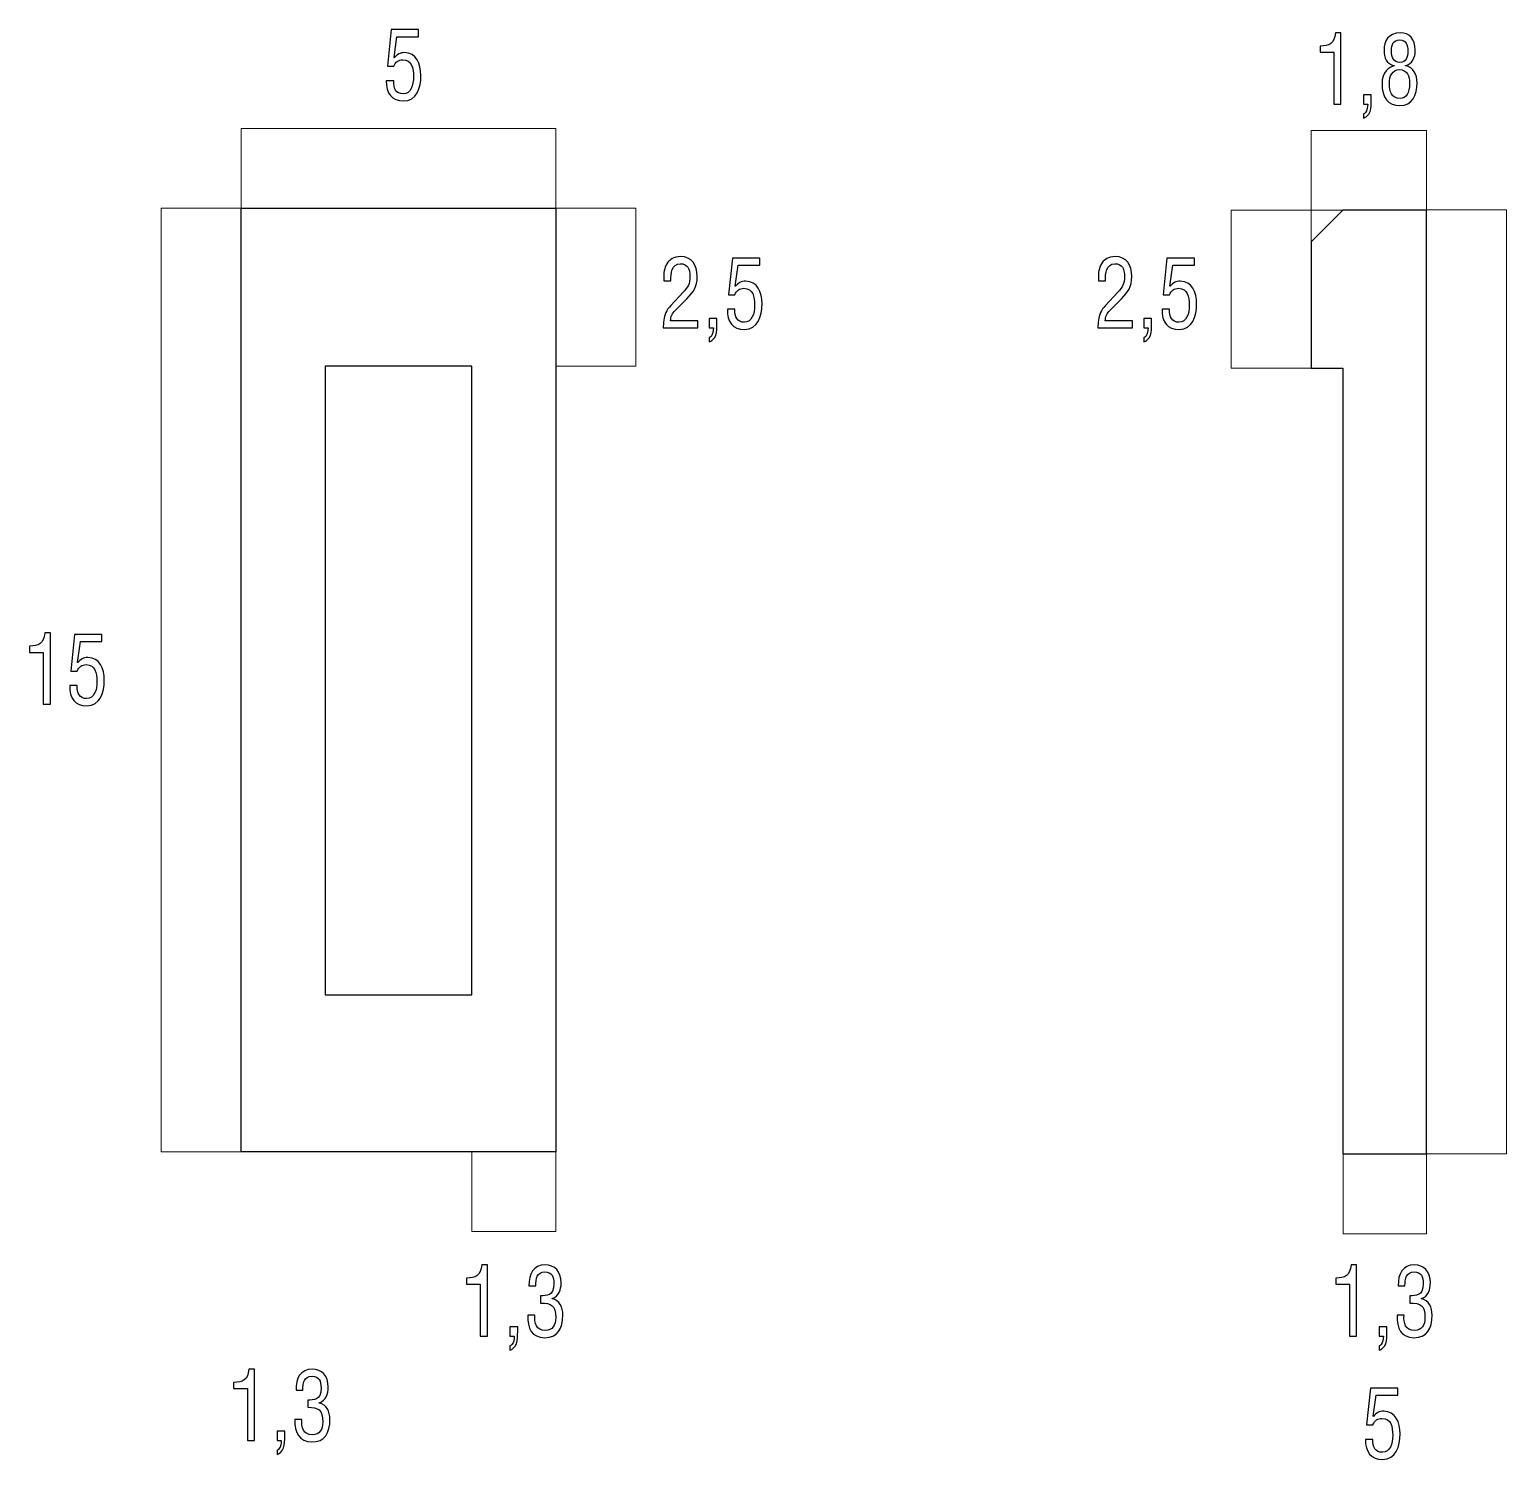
# Model space of a CAD drawing. Header units: millimetres. Extents: x -187 to 68, y -53 to 125.
# Drawn here: x -145.07 to -112.26, y 93.22 to 124.99 of the extents above; entities that cross this region are included whole.
import ezdxf

# ---------------------------------------------------------------- set-up
doc = ezdxf.new("R2010")
doc.units = ezdxf.units.MM
doc.header["$MEASUREMENT"] = 0
doc.layers.add('ESQUEMA', color=7, linetype='Continuous')

msp = doc.modelspace()

# ---------------------------------------------------------------- linework, layer by layer
at = {"layer": 'ESQUEMA', "color": 250}
for points, knots in [([(-136.9821, 123.8543), (-136.9895, 123.685), (-136.9324, 123.5668), (-136.7705, 123.5668), (-136.7705, 123.5668), (-136.6029, 123.5668), (-136.5419, 123.7527), (-136.5419, 123.9496), (-136.5419, 123.9496), (-136.5419, 124.1316), (-136.5779, 124.3218), (-136.78, 124.3218), (-136.78, 124.3218), (-136.8752, 124.3218), (-136.9419, 124.2752), (-136.9804, 124.1778), (-136.9804, 124.1778), (-136.9804, 124.1778), (-137.1211, 124.1778), (-137.1211, 124.1778), (-137.1211, 124.1778), (-137.1211, 124.1778), (-137.0375, 124.9945), (-137.0375, 124.9945), (-137.0375, 124.9945), (-137.0375, 124.9945), (-136.4297, 124.9945), (-136.4297, 124.9945), (-136.4297, 124.9945), (-136.4297, 124.9945), (-136.4297, 124.8358), (-136.4297, 124.8358), (-136.4297, 124.8358), (-136.4297, 124.8358), (-136.9095, 124.8358), (-136.9095, 124.8358), (-136.9095, 124.8358), (-136.9095, 124.8358), (-136.9726, 124.3704), (-136.9726, 124.3704), (-136.9726, 124.3704), (-136.9726, 124.3704), (-136.9687, 124.3662), (-136.9687, 124.3662), (-136.9687, 124.3662), (-136.9059, 124.4424), (-136.841, 124.4805), (-136.7419, 124.4805), (-136.7419, 124.4805), (-136.4791, 124.4784), (-136.3782, 124.2353), (-136.3782, 123.9771), (-136.3782, 123.9771), (-136.3782, 123.6956), (-136.4713, 123.4081), (-136.7669, 123.4081), (-136.7669, 123.4081), (-137.0202, 123.4081), (-137.1575, 123.5749), (-137.1458, 123.8543), (-137.1458, 123.8543), (-137.1458, 123.8543), (-136.9821, 123.8543), (-136.9821, 123.8543)], [0, 0, 0, 0, 0.0588235, 0.0588235, 0.0588235, 0.0588235, 0.1176471, 0.1176471, 0.1176471, 0.1176471, 0.1764706, 0.1764706, 0.1764706, 0.1764706, 0.2352941, 0.2352941, 0.2352941, 0.2352941, 0.2941176, 0.2941176, 0.2941176, 0.2941176, 0.3529412, 0.3529412, 0.3529412, 0.3529412, 0.4117647, 0.4117647, 0.4117647, 0.4117647, 0.4705882, 0.4705882, 0.4705882, 0.4705882, 0.5294118, 0.5294118, 0.5294118, 0.5294118, 0.5882353, 0.5882353, 0.5882353, 0.5882353, 0.6470588, 0.6470588, 0.6470588, 0.6470588, 0.7058824, 0.7058824, 0.7058824, 0.7058824, 0.7647059, 0.7647059, 0.7647059, 0.7647059, 0.8235294, 0.8235294, 0.8235294, 0.8235294, 0.8823529, 0.8823529, 0.8823529, 0.8823529, 1, 1, 1, 1]), ([(-116.0949, 124.49), (-116.0949, 124.49), (-116.3997, 124.49), (-116.3997, 124.49), (-116.3997, 124.49), (-116.3997, 124.49), (-116.3997, 124.6275), (-116.3997, 124.6275), (-116.3997, 124.6275), (-116.1961, 124.6318), (-116.0836, 124.6741), (-116.0607, 124.9218), (-116.0607, 124.9218), (-116.0607, 124.9218), (-115.9368, 124.9218), (-115.9368, 124.9218), (-115.9368, 124.9218), (-115.9368, 124.9218), (-115.9368, 123.335), (-115.9368, 123.335), (-115.9368, 123.335), (-115.9368, 123.335), (-116.0949, 123.335), (-116.0949, 123.335), (-116.0949, 123.335), (-116.0949, 123.335), (-116.0949, 124.49), (-116.0949, 124.49)], [0, 0, 0, 0, 0.125, 0.125, 0.125, 0.125, 0.25, 0.25, 0.25, 0.25, 0.375, 0.375, 0.375, 0.375, 0.5, 0.5, 0.5, 0.5, 0.625, 0.625, 0.625, 0.625, 0.75, 0.75, 0.75, 0.75, 1, 1, 1, 1]), ([(-114.7537, 124.1938), (-114.9234, 124.2255), (-114.9806, 124.3631), (-114.9806, 124.543), (-114.9806, 124.543), (-114.9806, 124.7226), (-114.8871, 124.9215), (-114.6186, 124.9215), (-114.6186, 124.9215), (-114.4186, 124.9215), (-114.287, 124.7903), (-114.287, 124.5324), (-114.287, 124.5324), (-114.287, 124.3716), (-114.348, 124.2255), (-114.5025, 124.1938), (-114.5025, 124.1938), (-114.5025, 124.1938), (-114.5025, 124.1895), (-114.5025, 124.1895), (-114.5025, 124.1895), (-114.3233, 124.1557), (-114.2468, 123.9863), (-114.2468, 123.8131), (-114.2468, 123.8131), (-114.2468, 123.5401), (-114.3519, 123.3033), (-114.6281, 123.3033), (-114.6281, 123.3033), (-114.8892, 123.3033), (-115.0246, 123.4833), (-115.0246, 123.7898), (-115.0246, 123.7898), (-115.0246, 124.0456), (-114.8719, 124.1662), (-114.7537, 124.1895), (-114.7537, 124.1895), (-114.7537, 124.1895), (-114.7537, 124.1938), (-114.7537, 124.1938)], [0, 0, 0, 0, 0.0909091, 0.0909091, 0.0909091, 0.0909091, 0.1818182, 0.1818182, 0.1818182, 0.1818182, 0.2727273, 0.2727273, 0.2727273, 0.2727273, 0.3636364, 0.3636364, 0.3636364, 0.3636364, 0.4545455, 0.4545455, 0.4545455, 0.4545455, 0.5454545, 0.5454545, 0.5454545, 0.5454545, 0.6363636, 0.6363636, 0.6363636, 0.6363636, 0.7272727, 0.7272727, 0.7272727, 0.7272727, 0.8181818, 0.8181818, 0.8181818, 0.8181818, 1, 1, 1, 1]), ([(-114.6281, 124.2636), (-114.4888, 124.2636), (-114.451, 124.38), (-114.451, 124.5176), (-114.451, 124.5176), (-114.451, 124.6531), (-114.4888, 124.7631), (-114.6299, 124.7631), (-114.6299, 124.7631), (-114.771, 124.7631), (-114.8169, 124.6658), (-114.8169, 124.524), (-114.8169, 124.524), (-114.8186, 124.3673), (-114.7615, 124.2636), (-114.6281, 124.2636)], [0, 0, 0, 0, 0.2, 0.2, 0.2, 0.2, 0.4, 0.4, 0.4, 0.4, 0.6, 0.6, 0.6, 0.6, 1, 1, 1, 1]), ([(-114.6242, 123.4621), (-114.4927, 123.4621), (-114.4108, 123.5824), (-114.4108, 123.7983), (-114.4108, 123.7983), (-114.4108, 123.9613), (-114.4701, 124.1049), (-114.6355, 124.1049), (-114.6355, 124.1049), (-114.8013, 124.1049), (-114.8606, 123.957), (-114.8606, 123.7962), (-114.8606, 123.7962), (-114.8606, 123.6205), (-114.8112, 123.4621), (-114.6242, 123.4621)], [0, 0, 0, 0, 0.2, 0.2, 0.2, 0.2, 0.4, 0.4, 0.4, 0.4, 0.6, 0.6, 0.6, 0.6, 1, 1, 1, 1]), ([(-115.4358, 123.335), (-115.4358, 123.335), (-115.4358, 123.5467), (-115.4358, 123.5467), (-115.4358, 123.5467), (-115.4358, 123.5467), (-115.2626, 123.5467), (-115.2626, 123.5467), (-115.2626, 123.5467), (-115.2626, 123.5124), (-115.2605, 123.3773), (-115.2682, 123.2969), (-115.2682, 123.2969), (-115.27, 123.2101), (-115.2929, 123.1212), (-115.3617, 123.0683), (-115.3617, 123.0683), (-115.3825, 123.0492), (-115.4094, 123.0365), (-115.4358, 123.0263), (-115.4358, 123.0263), (-115.4358, 123.0263), (-115.4358, 123.1212), (-115.4358, 123.1212), (-115.4358, 123.1212), (-115.4224, 123.1233), (-115.4034, 123.1339), (-115.3921, 123.1487), (-115.3921, 123.1487), (-115.3501, 123.1995), (-115.3423, 123.2694), (-115.3423, 123.335), (-115.3423, 123.335), (-115.3423, 123.335), (-115.4358, 123.335), (-115.4358, 123.335)], [0, 0, 0, 0, 0.1, 0.1, 0.1, 0.1, 0.2, 0.2, 0.2, 0.2, 0.3, 0.3, 0.3, 0.3, 0.4, 0.4, 0.4, 0.4, 0.5, 0.5, 0.5, 0.5, 0.6, 0.6, 0.6, 0.6, 0.7, 0.7, 0.7, 0.7, 0.8, 0.8, 0.8, 0.8, 1, 1, 1, 1]), ([(-140.3701, 100.0549), (-140.3701, 100.0549), (-133.3802, 100.0549), (-133.3802, 100.0549), (-133.3802, 100.0549), (-133.3802, 100.0549), (-133.3802, 121.0247), (-133.3802, 121.0247), (-133.3802, 121.0247), (-133.3802, 121.0247), (-140.3701, 121.0247), (-140.3701, 121.0247), (-140.3701, 121.0247), (-140.3701, 121.0247), (-140.3701, 100.0549), (-140.3701, 100.0549)], [0, 0, 0, 0, 0.2, 0.2, 0.2, 0.2, 0.4, 0.4, 0.4, 0.4, 0.6, 0.6, 0.6, 0.6, 1, 1, 1, 1]), ([(-116.5972, 120.2808), (-116.5972, 120.2808), (-115.8983, 120.9796), (-115.8983, 120.9796), (-115.8983, 120.9796), (-115.8983, 120.9796), (-114.0342, 120.9789), (-114.0342, 120.9789), (-114.0342, 120.9789), (-114.0342, 120.9789), (-114.0342, 100.0091), (-114.0342, 100.0091), (-114.0342, 100.0091), (-114.0342, 100.0091), (-115.8983, 100.0091), (-115.8983, 100.0091), (-115.8983, 100.0091), (-115.8983, 100.0091), (-115.8983, 117.4705), (-115.8983, 117.4705), (-115.8983, 117.4705), (-115.8983, 117.4705), (-116.5972, 117.4705), (-116.5972, 117.4705), (-116.5972, 117.4705), (-116.5972, 117.4705), (-116.5972, 120.2808), (-116.5972, 120.2808)], [0, 0, 0, 0, 0.125, 0.125, 0.125, 0.125, 0.25, 0.25, 0.25, 0.25, 0.375, 0.375, 0.375, 0.375, 0.5, 0.5, 0.5, 0.5, 0.625, 0.625, 0.625, 0.625, 0.75, 0.75, 0.75, 0.75, 1, 1, 1, 1]), ([(-130.727, 118.752), (-130.7958, 118.6843), (-130.8262, 118.6208), (-130.83, 118.5213), (-130.83, 118.5213), (-130.83, 118.5213), (-130.2261, 118.5213), (-130.2261, 118.5213), (-130.2261, 118.5213), (-130.2261, 118.5213), (-130.2261, 118.3625), (-130.2261, 118.3625), (-130.2261, 118.3625), (-130.2261, 118.3625), (-130.9937, 118.3625), (-130.9937, 118.3625), (-130.9937, 118.3625), (-130.992, 118.4768), (-130.9786, 118.5932), (-130.9366, 118.7054), (-130.9366, 118.7054), (-130.9158, 118.7605), (-130.8664, 118.8197), (-130.8244, 118.8638), (-130.8244, 118.8638), (-130.8244, 118.8638), (-130.5517, 119.1559), (-130.5517, 119.1559), (-130.5517, 119.1559), (-130.4413, 119.2745), (-130.4032, 119.338), (-130.4032, 119.5115), (-130.4032, 119.5115), (-130.4032, 119.672), (-130.4529, 119.7906), (-130.6149, 119.7906), (-130.6149, 119.7906), (-130.811, 119.7906), (-130.8283, 119.5768), (-130.8244, 119.4099), (-130.8244, 119.4099), (-130.8244, 119.4099), (-130.9824, 119.4099), (-130.9824, 119.4099), (-130.9824, 119.4099), (-130.9824, 119.4099), (-130.9824, 119.5073), (-130.9824, 119.5073), (-130.9824, 119.5073), (-130.9824, 119.6234), (-130.9556, 119.7334), (-130.8911, 119.8244), (-130.8911, 119.8244), (-130.847, 119.8752), (-130.7673, 119.9493), (-130.6071, 119.9493), (-130.6071, 119.9493), (-130.3633, 119.9493), (-130.2391, 119.7694), (-130.2391, 119.5073), (-130.2391, 119.5073), (-130.2391, 119.2745), (-130.3231, 119.1602), (-130.4699, 119.012), (-130.4699, 119.012), (-130.4699, 119.012), (-130.727, 118.752), (-130.727, 118.752)], [0, 0, 0, 0, 0.0555556, 0.0555556, 0.0555556, 0.0555556, 0.1111111, 0.1111111, 0.1111111, 0.1111111, 0.1666667, 0.1666667, 0.1666667, 0.1666667, 0.2222222, 0.2222222, 0.2222222, 0.2222222, 0.2777778, 0.2777778, 0.2777778, 0.2777778, 0.3333333, 0.3333333, 0.3333333, 0.3333333, 0.3888889, 0.3888889, 0.3888889, 0.3888889, 0.4444444, 0.4444444, 0.4444444, 0.4444444, 0.5, 0.5, 0.5, 0.5, 0.5555556, 0.5555556, 0.5555556, 0.5555556, 0.6111111, 0.6111111, 0.6111111, 0.6111111, 0.6666667, 0.6666667, 0.6666667, 0.6666667, 0.7222222, 0.7222222, 0.7222222, 0.7222222, 0.7777778, 0.7777778, 0.7777778, 0.7777778, 0.8333333, 0.8333333, 0.8333333, 0.8333333, 0.8888889, 0.8888889, 0.8888889, 0.8888889, 1, 1, 1, 1]), ([(-129.4033, 118.7773), (-129.4107, 118.608), (-129.3535, 118.4898), (-129.1916, 118.4898), (-129.1916, 118.4898), (-129.024, 118.4898), (-128.963, 118.6757), (-128.963, 118.8725), (-128.963, 118.8725), (-128.963, 119.0546), (-128.999, 119.2447), (-129.2011, 119.2447), (-129.2011, 119.2447), (-129.2964, 119.2447), (-129.3631, 119.1981), (-129.4015, 119.1008), (-129.4015, 119.1008), (-129.4015, 119.1008), (-129.5423, 119.1008), (-129.5423, 119.1008), (-129.5423, 119.1008), (-129.5423, 119.1008), (-129.4583, 119.9175), (-129.4583, 119.9175), (-129.4583, 119.9175), (-129.4583, 119.9175), (-128.8505, 119.9175), (-128.8505, 119.9175), (-128.8505, 119.9175), (-128.8505, 119.9175), (-128.8505, 119.7587), (-128.8505, 119.7587), (-128.8505, 119.7587), (-128.8505, 119.7587), (-129.3306, 119.7587), (-129.3306, 119.7587), (-129.3306, 119.7587), (-129.3306, 119.7587), (-129.3937, 119.2934), (-129.3937, 119.2934), (-129.3937, 119.2934), (-129.3937, 119.2934), (-129.3899, 119.2892), (-129.3899, 119.2892), (-129.3899, 119.2892), (-129.3271, 119.3654), (-129.2622, 119.4035), (-129.163, 119.4035), (-129.163, 119.4035), (-128.9002, 119.4013), (-128.7993, 119.1583), (-128.7993, 118.9001), (-128.7993, 118.9001), (-128.7993, 118.6185), (-128.8924, 118.331), (-129.1877, 118.331), (-129.1877, 118.331), (-129.4414, 118.331), (-129.5786, 118.4979), (-129.567, 118.7773), (-129.567, 118.7773), (-129.567, 118.7773), (-129.4033, 118.7773), (-129.4033, 118.7773)], [0, 0, 0, 0, 0.0588235, 0.0588235, 0.0588235, 0.0588235, 0.1176471, 0.1176471, 0.1176471, 0.1176471, 0.1764706, 0.1764706, 0.1764706, 0.1764706, 0.2352941, 0.2352941, 0.2352941, 0.2352941, 0.2941176, 0.2941176, 0.2941176, 0.2941176, 0.3529412, 0.3529412, 0.3529412, 0.3529412, 0.4117647, 0.4117647, 0.4117647, 0.4117647, 0.4705882, 0.4705882, 0.4705882, 0.4705882, 0.5294118, 0.5294118, 0.5294118, 0.5294118, 0.5882353, 0.5882353, 0.5882353, 0.5882353, 0.6470588, 0.6470588, 0.6470588, 0.6470588, 0.7058824, 0.7058824, 0.7058824, 0.7058824, 0.7647059, 0.7647059, 0.7647059, 0.7647059, 0.8235294, 0.8235294, 0.8235294, 0.8235294, 0.8823529, 0.8823529, 0.8823529, 0.8823529, 1, 1, 1, 1]), ([(-121.0708, 118.752), (-121.1396, 118.6843), (-121.1699, 118.6208), (-121.1738, 118.5213), (-121.1738, 118.5213), (-121.1738, 118.5213), (-120.5699, 118.5213), (-120.5699, 118.5213), (-120.5699, 118.5213), (-120.5699, 118.5213), (-120.5699, 118.3625), (-120.5699, 118.3625), (-120.5699, 118.3625), (-120.5699, 118.3625), (-121.3375, 118.3625), (-121.3375, 118.3625), (-121.3375, 118.3625), (-121.3357, 118.4768), (-121.3223, 118.5932), (-121.2803, 118.7054), (-121.2803, 118.7054), (-121.2595, 118.7605), (-121.2101, 118.8197), (-121.1682, 118.8638), (-121.1682, 118.8638), (-121.1682, 118.8638), (-120.8955, 119.1559), (-120.8955, 119.1559), (-120.8955, 119.1559), (-120.785, 119.2745), (-120.7469, 119.338), (-120.7469, 119.5115), (-120.7469, 119.5115), (-120.7469, 119.672), (-120.7967, 119.7906), (-120.9586, 119.7906), (-120.9586, 119.7906), (-121.1548, 119.7906), (-121.172, 119.5768), (-121.1682, 119.4099), (-121.1682, 119.4099), (-121.1682, 119.4099), (-121.3262, 119.4099), (-121.3262, 119.4099), (-121.3262, 119.4099), (-121.3262, 119.4099), (-121.3262, 119.5073), (-121.3262, 119.5073), (-121.3262, 119.5073), (-121.3262, 119.6234), (-121.2994, 119.7334), (-121.2348, 119.8244), (-121.2348, 119.8244), (-121.1907, 119.8752), (-121.111, 119.9493), (-120.9509, 119.9493), (-120.9509, 119.9493), (-120.7071, 119.9493), (-120.5829, 119.7694), (-120.5829, 119.5073), (-120.5829, 119.5073), (-120.5829, 119.2745), (-120.6669, 119.1602), (-120.8136, 119.012), (-120.8136, 119.012), (-120.8136, 119.012), (-121.0708, 118.752), (-121.0708, 118.752)], [0, 0, 0, 0, 0.0555556, 0.0555556, 0.0555556, 0.0555556, 0.1111111, 0.1111111, 0.1111111, 0.1111111, 0.1666667, 0.1666667, 0.1666667, 0.1666667, 0.2222222, 0.2222222, 0.2222222, 0.2222222, 0.2777778, 0.2777778, 0.2777778, 0.2777778, 0.3333333, 0.3333333, 0.3333333, 0.3333333, 0.3888889, 0.3888889, 0.3888889, 0.3888889, 0.4444444, 0.4444444, 0.4444444, 0.4444444, 0.5, 0.5, 0.5, 0.5, 0.5555556, 0.5555556, 0.5555556, 0.5555556, 0.6111111, 0.6111111, 0.6111111, 0.6111111, 0.6666667, 0.6666667, 0.6666667, 0.6666667, 0.7222222, 0.7222222, 0.7222222, 0.7222222, 0.7777778, 0.7777778, 0.7777778, 0.7777778, 0.8333333, 0.8333333, 0.8333333, 0.8333333, 0.8888889, 0.8888889, 0.8888889, 0.8888889, 1, 1, 1, 1]), ([(-119.747, 118.7773), (-119.7544, 118.608), (-119.6973, 118.4898), (-119.5353, 118.4898), (-119.5353, 118.4898), (-119.3678, 118.4898), (-119.3067, 118.6757), (-119.3067, 118.8725), (-119.3067, 118.8725), (-119.3067, 119.0546), (-119.3427, 119.2447), (-119.5449, 119.2447), (-119.5449, 119.2447), (-119.6401, 119.2447), (-119.7068, 119.1981), (-119.7452, 119.1008), (-119.7452, 119.1008), (-119.7452, 119.1008), (-119.886, 119.1008), (-119.886, 119.1008), (-119.886, 119.1008), (-119.886, 119.1008), (-119.802, 119.9175), (-119.802, 119.9175), (-119.802, 119.9175), (-119.802, 119.9175), (-119.1942, 119.9175), (-119.1942, 119.9175), (-119.1942, 119.9175), (-119.1942, 119.9175), (-119.1942, 119.7587), (-119.1942, 119.7587), (-119.1942, 119.7587), (-119.1942, 119.7587), (-119.6743, 119.7587), (-119.6743, 119.7587), (-119.6743, 119.7587), (-119.6743, 119.7587), (-119.7375, 119.2934), (-119.7375, 119.2934), (-119.7375, 119.2934), (-119.7375, 119.2934), (-119.7336, 119.2892), (-119.7336, 119.2892), (-119.7336, 119.2892), (-119.6708, 119.3654), (-119.6059, 119.4035), (-119.5068, 119.4035), (-119.5068, 119.4035), (-119.2439, 119.4013), (-119.143, 119.1583), (-119.143, 118.9001), (-119.143, 118.9001), (-119.143, 118.6185), (-119.2362, 118.331), (-119.5315, 118.331), (-119.5315, 118.331), (-119.7851, 118.331), (-119.9223, 118.4979), (-119.9107, 118.7773), (-119.9107, 118.7773), (-119.9107, 118.7773), (-119.747, 118.7773), (-119.747, 118.7773)], [0, 0, 0, 0, 0.0588235, 0.0588235, 0.0588235, 0.0588235, 0.1176471, 0.1176471, 0.1176471, 0.1176471, 0.1764706, 0.1764706, 0.1764706, 0.1764706, 0.2352941, 0.2352941, 0.2352941, 0.2352941, 0.2941176, 0.2941176, 0.2941176, 0.2941176, 0.3529412, 0.3529412, 0.3529412, 0.3529412, 0.4117647, 0.4117647, 0.4117647, 0.4117647, 0.4705882, 0.4705882, 0.4705882, 0.4705882, 0.5294118, 0.5294118, 0.5294118, 0.5294118, 0.5882353, 0.5882353, 0.5882353, 0.5882353, 0.6470588, 0.6470588, 0.6470588, 0.6470588, 0.7058824, 0.7058824, 0.7058824, 0.7058824, 0.7647059, 0.7647059, 0.7647059, 0.7647059, 0.8235294, 0.8235294, 0.8235294, 0.8235294, 0.8823529, 0.8823529, 0.8823529, 0.8823529, 1, 1, 1, 1]), ([(-129.9728, 118.3627), (-129.9728, 118.3627), (-129.9728, 118.5743), (-129.9728, 118.5743), (-129.9728, 118.5743), (-129.9728, 118.5743), (-129.7995, 118.5743), (-129.7995, 118.5743), (-129.7995, 118.5743), (-129.7995, 118.5401), (-129.7974, 118.405), (-129.8052, 118.3246), (-129.8052, 118.3246), (-129.807, 118.2378), (-129.8299, 118.1489), (-129.8987, 118.096), (-129.8987, 118.096), (-129.9195, 118.0769), (-129.9463, 118.0642), (-129.9728, 118.054), (-129.9728, 118.054), (-129.9728, 118.054), (-129.9728, 118.1489), (-129.9728, 118.1489), (-129.9728, 118.1489), (-129.9594, 118.151), (-129.9403, 118.1616), (-129.929, 118.1764), (-129.929, 118.1764), (-129.887, 118.2272), (-129.8793, 118.297), (-129.8793, 118.3627), (-129.8793, 118.3627), (-129.8793, 118.3627), (-129.9728, 118.3627), (-129.9728, 118.3627)], [0, 0, 0, 0, 0.1, 0.1, 0.1, 0.1, 0.2, 0.2, 0.2, 0.2, 0.3, 0.3, 0.3, 0.3, 0.4, 0.4, 0.4, 0.4, 0.5, 0.5, 0.5, 0.5, 0.6, 0.6, 0.6, 0.6, 0.7, 0.7, 0.7, 0.7, 0.8, 0.8, 0.8, 0.8, 1, 1, 1, 1]), ([(-120.3165, 118.3627), (-120.3165, 118.3627), (-120.3165, 118.5743), (-120.3165, 118.5743), (-120.3165, 118.5743), (-120.3165, 118.5743), (-120.1433, 118.5743), (-120.1433, 118.5743), (-120.1433, 118.5743), (-120.1433, 118.5401), (-120.1412, 118.405), (-120.1489, 118.3246), (-120.1489, 118.3246), (-120.1507, 118.2378), (-120.1736, 118.1489), (-120.2424, 118.096), (-120.2424, 118.096), (-120.2632, 118.0769), (-120.29, 118.0642), (-120.3165, 118.054), (-120.3165, 118.054), (-120.3165, 118.054), (-120.3165, 118.1489), (-120.3165, 118.1489), (-120.3165, 118.1489), (-120.3031, 118.151), (-120.284, 118.1616), (-120.2727, 118.1764), (-120.2727, 118.1764), (-120.2308, 118.2272), (-120.223, 118.297), (-120.223, 118.3627), (-120.223, 118.3627), (-120.223, 118.3627), (-120.3165, 118.3627), (-120.3165, 118.3627)], [0, 0, 0, 0, 0.1, 0.1, 0.1, 0.1, 0.2, 0.2, 0.2, 0.2, 0.3, 0.3, 0.3, 0.3, 0.4, 0.4, 0.4, 0.4, 0.5, 0.5, 0.5, 0.5, 0.6, 0.6, 0.6, 0.6, 0.7, 0.7, 0.7, 0.7, 0.8, 0.8, 0.8, 0.8, 1, 1, 1, 1]), ([(-135.2446, 103.5478), (-135.2446, 103.5478), (-138.506, 103.5478), (-138.506, 103.5478), (-138.506, 103.5478), (-138.506, 103.5478), (-138.506, 117.5118), (-138.506, 117.5118), (-138.506, 117.5118), (-138.506, 117.5118), (-135.2446, 117.5118), (-135.2446, 117.5118), (-135.2446, 117.5118), (-135.2446, 117.5118), (-135.2446, 103.5478), (-135.2446, 103.5478)], [0, 0, 0, 0, 0.2, 0.2, 0.2, 0.2, 0.4, 0.4, 0.4, 0.4, 0.6, 0.6, 0.6, 0.6, 1, 1, 1, 1]), ([(-144.7677, 111.1554), (-144.7677, 111.1554), (-145.0725, 111.1554), (-145.0725, 111.1554), (-145.0725, 111.1554), (-145.0725, 111.1554), (-145.0725, 111.293), (-145.0725, 111.293), (-145.0725, 111.293), (-144.8689, 111.2972), (-144.7564, 111.3395), (-144.7335, 111.5872), (-144.7335, 111.5872), (-144.7335, 111.5872), (-144.6096, 111.5872), (-144.6096, 111.5872), (-144.6096, 111.5872), (-144.6096, 111.5872), (-144.6096, 110.0004), (-144.6096, 110.0004), (-144.6096, 110.0004), (-144.6096, 110.0004), (-144.7677, 110.0004), (-144.7677, 110.0004), (-144.7677, 110.0004), (-144.7677, 110.0004), (-144.7677, 111.1554), (-144.7677, 111.1554)], [0, 0, 0, 0, 0.125, 0.125, 0.125, 0.125, 0.25, 0.25, 0.25, 0.25, 0.375, 0.375, 0.375, 0.375, 0.5, 0.5, 0.5, 0.5, 0.625, 0.625, 0.625, 0.625, 0.75, 0.75, 0.75, 0.75, 1, 1, 1, 1]), ([(-144.0153, 110.415), (-144.0231, 110.2457), (-143.9659, 110.1275), (-143.8036, 110.1275), (-143.8036, 110.1275), (-143.6361, 110.1275), (-143.575, 110.3134), (-143.575, 110.5103), (-143.575, 110.5103), (-143.575, 110.6923), (-143.6114, 110.8824), (-143.8135, 110.8824), (-143.8135, 110.8824), (-143.9088, 110.8824), (-143.9754, 110.8359), (-144.0135, 110.7385), (-144.0135, 110.7385), (-144.0135, 110.7385), (-144.1546, 110.7385), (-144.1546, 110.7385), (-144.1546, 110.7385), (-144.1546, 110.7385), (-144.0707, 111.5552), (-144.0707, 111.5552), (-144.0707, 111.5552), (-144.0707, 111.5552), (-143.4628, 111.5552), (-143.4628, 111.5552), (-143.4628, 111.5552), (-143.4628, 111.5552), (-143.4628, 111.3964), (-143.4628, 111.3964), (-143.4628, 111.3964), (-143.4628, 111.3964), (-143.943, 111.3964), (-143.943, 111.3964), (-143.943, 111.3964), (-143.943, 111.3964), (-144.0058, 110.9311), (-144.0058, 110.9311), (-144.0058, 110.9311), (-144.0058, 110.9311), (-144.0019, 110.9269), (-144.0019, 110.9269), (-144.0019, 110.9269), (-143.9391, 111.0031), (-143.8745, 111.0412), (-143.775, 111.0412), (-143.775, 111.0412), (-143.5122, 111.0391), (-143.4113, 110.796), (-143.4113, 110.5378), (-143.4113, 110.5378), (-143.4113, 110.2563), (-143.5048, 109.9687), (-143.8001, 109.9687), (-143.8001, 109.9687), (-144.0534, 109.9687), (-144.1906, 110.1356), (-144.1793, 110.415), (-144.1793, 110.415), (-144.1793, 110.415), (-144.0153, 110.415), (-144.0153, 110.415)], [0, 0, 0, 0, 0.0588235, 0.0588235, 0.0588235, 0.0588235, 0.1176471, 0.1176471, 0.1176471, 0.1176471, 0.1764706, 0.1764706, 0.1764706, 0.1764706, 0.2352941, 0.2352941, 0.2352941, 0.2352941, 0.2941176, 0.2941176, 0.2941176, 0.2941176, 0.3529412, 0.3529412, 0.3529412, 0.3529412, 0.4117647, 0.4117647, 0.4117647, 0.4117647, 0.4705882, 0.4705882, 0.4705882, 0.4705882, 0.5294118, 0.5294118, 0.5294118, 0.5294118, 0.5882353, 0.5882353, 0.5882353, 0.5882353, 0.6470588, 0.6470588, 0.6470588, 0.6470588, 0.7058824, 0.7058824, 0.7058824, 0.7058824, 0.7647059, 0.7647059, 0.7647059, 0.7647059, 0.8235294, 0.8235294, 0.8235294, 0.8235294, 0.8823529, 0.8823529, 0.8823529, 0.8823529, 1, 1, 1, 1]), ([(-135.0591, 97.1138), (-135.0591, 97.1138), (-135.3639, 97.1138), (-135.3639, 97.1138), (-135.3639, 97.1138), (-135.3639, 97.1138), (-135.3639, 97.2514), (-135.3639, 97.2514), (-135.3639, 97.2514), (-135.1603, 97.2557), (-135.0478, 97.298), (-135.0249, 97.5456), (-135.0249, 97.5456), (-135.0249, 97.5456), (-134.901, 97.5456), (-134.901, 97.5456), (-134.901, 97.5456), (-134.901, 97.5456), (-134.901, 95.9588), (-134.901, 95.9588), (-134.901, 95.9588), (-134.901, 95.9588), (-135.0591, 95.9588), (-135.0591, 95.9588), (-135.0591, 95.9588), (-135.0591, 95.9588), (-135.0591, 97.1138), (-135.0591, 97.1138)], [0, 0, 0, 0, 0.125, 0.125, 0.125, 0.125, 0.25, 0.25, 0.25, 0.25, 0.375, 0.375, 0.375, 0.375, 0.5, 0.5, 0.5, 0.5, 0.625, 0.625, 0.625, 0.625, 0.75, 0.75, 0.75, 0.75, 1, 1, 1, 1]), ([(-133.7181, 96.8558), (-133.5925, 96.8643), (-133.4228, 96.8346), (-133.4228, 97.1267), (-133.4228, 97.1267), (-133.4228, 97.2813), (-133.4648, 97.3867), (-133.6228, 97.3867), (-133.6228, 97.3867), (-133.8021, 97.3867), (-133.8267, 97.2386), (-133.8267, 97.0759), (-133.8267, 97.0759), (-133.8267, 97.0759), (-133.977, 97.0759), (-133.977, 97.0759), (-133.977, 97.0759), (-133.9848, 97.3423), (-133.8783, 97.5455), (-133.619, 97.5455), (-133.619, 97.5455), (-133.4055, 97.5455), (-133.2627, 97.391), (-133.2627, 97.1518), (-133.2627, 97.1518), (-133.2627, 96.9807), (-133.3103, 96.8558), (-133.4627, 96.7965), (-133.4627, 96.7965), (-133.4627, 96.7965), (-133.4627, 96.7923), (-133.4627, 96.7923), (-133.4627, 96.7923), (-133.2969, 96.7521), (-133.2246, 96.606), (-133.2246, 96.4265), (-133.2246, 96.4265), (-133.2246, 96.1302), (-133.3427, 95.9273), (-133.6267, 95.9273), (-133.6267, 95.9273), (-133.9125, 95.9273), (-134.0095, 96.1365), (-134.0038, 96.4244), (-134.0038, 96.4244), (-134.0038, 96.4244), (-133.8476, 96.4244), (-133.8476, 96.4244), (-133.8476, 96.4244), (-133.861, 96.255), (-133.8172, 96.0857), (-133.6133, 96.0857), (-133.6133, 96.0857), (-133.457, 96.0857), (-133.3826, 96.2064), (-133.3826, 96.3693), (-133.3826, 96.3693), (-133.3826, 96.6463), (-133.4779, 96.6992), (-133.7181, 96.6971), (-133.7181, 96.6971), (-133.7181, 96.6971), (-133.7181, 96.8558), (-133.7181, 96.8558)], [0, 0, 0, 0, 0.0588235, 0.0588235, 0.0588235, 0.0588235, 0.1176471, 0.1176471, 0.1176471, 0.1176471, 0.1764706, 0.1764706, 0.1764706, 0.1764706, 0.2352941, 0.2352941, 0.2352941, 0.2352941, 0.2941176, 0.2941176, 0.2941176, 0.2941176, 0.3529412, 0.3529412, 0.3529412, 0.3529412, 0.4117647, 0.4117647, 0.4117647, 0.4117647, 0.4705882, 0.4705882, 0.4705882, 0.4705882, 0.5294118, 0.5294118, 0.5294118, 0.5294118, 0.5882353, 0.5882353, 0.5882353, 0.5882353, 0.6470588, 0.6470588, 0.6470588, 0.6470588, 0.7058824, 0.7058824, 0.7058824, 0.7058824, 0.7647059, 0.7647059, 0.7647059, 0.7647059, 0.8235294, 0.8235294, 0.8235294, 0.8235294, 0.8823529, 0.8823529, 0.8823529, 0.8823529, 1, 1, 1, 1]), ([(-115.7466, 97.1138), (-115.7466, 97.1138), (-116.0514, 97.1138), (-116.0514, 97.1138), (-116.0514, 97.1138), (-116.0514, 97.1138), (-116.0514, 97.2514), (-116.0514, 97.2514), (-116.0514, 97.2514), (-115.8478, 97.2557), (-115.7353, 97.298), (-115.7124, 97.5456), (-115.7124, 97.5456), (-115.7124, 97.5456), (-115.5885, 97.5456), (-115.5885, 97.5456), (-115.5885, 97.5456), (-115.5885, 97.5456), (-115.5885, 95.9588), (-115.5885, 95.9588), (-115.5885, 95.9588), (-115.5885, 95.9588), (-115.7466, 95.9588), (-115.7466, 95.9588), (-115.7466, 95.9588), (-115.7466, 95.9588), (-115.7466, 97.1138), (-115.7466, 97.1138)], [0, 0, 0, 0, 0.125, 0.125, 0.125, 0.125, 0.25, 0.25, 0.25, 0.25, 0.375, 0.375, 0.375, 0.375, 0.5, 0.5, 0.5, 0.5, 0.625, 0.625, 0.625, 0.625, 0.75, 0.75, 0.75, 0.75, 1, 1, 1, 1]), ([(-114.4056, 96.8558), (-114.28, 96.8643), (-114.1103, 96.8346), (-114.1103, 97.1267), (-114.1103, 97.1267), (-114.1103, 97.2813), (-114.1523, 97.3867), (-114.3103, 97.3867), (-114.3103, 97.3867), (-114.4895, 97.3867), (-114.5142, 97.2386), (-114.5142, 97.0759), (-114.5142, 97.0759), (-114.5142, 97.0759), (-114.6645, 97.0759), (-114.6645, 97.0759), (-114.6645, 97.0759), (-114.6723, 97.3423), (-114.5657, 97.5455), (-114.3064, 97.5455), (-114.3064, 97.5455), (-114.093, 97.5455), (-113.9501, 97.391), (-113.9501, 97.1518), (-113.9501, 97.1518), (-113.9501, 96.9807), (-113.9977, 96.8558), (-114.1501, 96.7965), (-114.1501, 96.7965), (-114.1501, 96.7965), (-114.1501, 96.7923), (-114.1501, 96.7923), (-114.1501, 96.7923), (-113.9843, 96.7521), (-113.912, 96.606), (-113.912, 96.4265), (-113.912, 96.4265), (-113.912, 96.1302), (-114.0302, 95.9273), (-114.3142, 95.9273), (-114.3142, 95.9273), (-114.5999, 95.9273), (-114.697, 96.1365), (-114.6913, 96.4244), (-114.6913, 96.4244), (-114.6913, 96.4244), (-114.535, 96.4244), (-114.535, 96.4244), (-114.535, 96.4244), (-114.5484, 96.255), (-114.5047, 96.0857), (-114.3008, 96.0857), (-114.3008, 96.0857), (-114.1445, 96.0857), (-114.0701, 96.2064), (-114.0701, 96.3693), (-114.0701, 96.3693), (-114.0701, 96.6463), (-114.1653, 96.6992), (-114.4056, 96.6971), (-114.4056, 96.6971), (-114.4056, 96.6971), (-114.4056, 96.8558), (-114.4056, 96.8558)], [0, 0, 0, 0, 0.0588235, 0.0588235, 0.0588235, 0.0588235, 0.1176471, 0.1176471, 0.1176471, 0.1176471, 0.1764706, 0.1764706, 0.1764706, 0.1764706, 0.2352941, 0.2352941, 0.2352941, 0.2352941, 0.2941176, 0.2941176, 0.2941176, 0.2941176, 0.3529412, 0.3529412, 0.3529412, 0.3529412, 0.4117647, 0.4117647, 0.4117647, 0.4117647, 0.4705882, 0.4705882, 0.4705882, 0.4705882, 0.5294118, 0.5294118, 0.5294118, 0.5294118, 0.5882353, 0.5882353, 0.5882353, 0.5882353, 0.6470588, 0.6470588, 0.6470588, 0.6470588, 0.7058824, 0.7058824, 0.7058824, 0.7058824, 0.7647059, 0.7647059, 0.7647059, 0.7647059, 0.8235294, 0.8235294, 0.8235294, 0.8235294, 0.8823529, 0.8823529, 0.8823529, 0.8823529, 1, 1, 1, 1]), ([(-134.4001, 95.9589), (-134.4001, 95.9589), (-134.4001, 96.1705), (-134.4001, 96.1705), (-134.4001, 96.1705), (-134.4001, 96.1705), (-134.2268, 96.1705), (-134.2268, 96.1705), (-134.2268, 96.1705), (-134.2268, 96.1363), (-134.2247, 96.0012), (-134.2325, 95.9208), (-134.2325, 95.9208), (-134.2342, 95.834), (-134.2572, 95.7451), (-134.326, 95.6922), (-134.326, 95.6922), (-134.3468, 95.6731), (-134.3736, 95.6604), (-134.4001, 95.6502), (-134.4001, 95.6502), (-134.4001, 95.6502), (-134.4001, 95.7451), (-134.4001, 95.7451), (-134.4001, 95.7451), (-134.3866, 95.7472), (-134.3676, 95.7578), (-134.3563, 95.7726), (-134.3563, 95.7726), (-134.3143, 95.8234), (-134.3066, 95.8933), (-134.3066, 95.9589), (-134.3066, 95.9589), (-134.3066, 95.9589), (-134.4001, 95.9589), (-134.4001, 95.9589)], [0, 0, 0, 0, 0.1, 0.1, 0.1, 0.1, 0.2, 0.2, 0.2, 0.2, 0.3, 0.3, 0.3, 0.3, 0.4, 0.4, 0.4, 0.4, 0.5, 0.5, 0.5, 0.5, 0.6, 0.6, 0.6, 0.6, 0.7, 0.7, 0.7, 0.7, 0.8, 0.8, 0.8, 0.8, 1, 1, 1, 1]), ([(-115.0875, 95.9589), (-115.0875, 95.9589), (-115.0875, 96.1705), (-115.0875, 96.1705), (-115.0875, 96.1705), (-115.0875, 96.1705), (-114.9143, 96.1705), (-114.9143, 96.1705), (-114.9143, 96.1705), (-114.9143, 96.1363), (-114.9122, 96.0012), (-114.9199, 95.9208), (-114.9199, 95.9208), (-114.9217, 95.834), (-114.9446, 95.7451), (-115.0134, 95.6922), (-115.0134, 95.6922), (-115.0342, 95.6731), (-115.0611, 95.6604), (-115.0875, 95.6502), (-115.0875, 95.6502), (-115.0875, 95.6502), (-115.0875, 95.7451), (-115.0875, 95.7451), (-115.0875, 95.7451), (-115.0741, 95.7472), (-115.0551, 95.7578), (-115.0438, 95.7726), (-115.0438, 95.7726), (-115.0018, 95.8234), (-114.994, 95.8933), (-114.994, 95.9589), (-114.994, 95.9589), (-114.994, 95.9589), (-115.0875, 95.9589), (-115.0875, 95.9589)], [0, 0, 0, 0, 0.1, 0.1, 0.1, 0.1, 0.2, 0.2, 0.2, 0.2, 0.3, 0.3, 0.3, 0.3, 0.4, 0.4, 0.4, 0.4, 0.5, 0.5, 0.5, 0.5, 0.6, 0.6, 0.6, 0.6, 0.7, 0.7, 0.7, 0.7, 0.8, 0.8, 0.8, 0.8, 1, 1, 1, 1]), ([(-140.2333, 94.7962), (-140.2333, 94.7962), (-140.5381, 94.7962), (-140.5381, 94.7962), (-140.5381, 94.7962), (-140.5381, 94.7962), (-140.5381, 94.9337), (-140.5381, 94.9337), (-140.5381, 94.9337), (-140.3345, 94.938), (-140.222, 94.9803), (-140.199, 95.228), (-140.199, 95.228), (-140.199, 95.228), (-140.0752, 95.228), (-140.0752, 95.228), (-140.0752, 95.228), (-140.0752, 95.228), (-140.0752, 93.6412), (-140.0752, 93.6412), (-140.0752, 93.6412), (-140.0752, 93.6412), (-140.2333, 93.6412), (-140.2333, 93.6412), (-140.2333, 93.6412), (-140.2333, 93.6412), (-140.2333, 94.7962), (-140.2333, 94.7962)], [0, 0, 0, 0, 0.125, 0.125, 0.125, 0.125, 0.25, 0.25, 0.25, 0.25, 0.375, 0.375, 0.375, 0.375, 0.5, 0.5, 0.5, 0.5, 0.625, 0.625, 0.625, 0.625, 0.75, 0.75, 0.75, 0.75, 1, 1, 1, 1]), ([(-138.8923, 94.5381), (-138.7667, 94.5466), (-138.597, 94.517), (-138.597, 94.8091), (-138.597, 94.8091), (-138.597, 94.9636), (-138.639, 95.0691), (-138.797, 95.0691), (-138.797, 95.0691), (-138.9762, 95.0691), (-139.0009, 94.9209), (-139.0009, 94.7583), (-139.0009, 94.7583), (-139.0009, 94.7583), (-139.1512, 94.7583), (-139.1512, 94.7583), (-139.1512, 94.7583), (-139.159, 95.0246), (-139.0524, 95.2278), (-138.7931, 95.2278), (-138.7931, 95.2278), (-138.5797, 95.2278), (-138.4368, 95.0733), (-138.4368, 94.8341), (-138.4368, 94.8341), (-138.4368, 94.663), (-138.4844, 94.5381), (-138.6368, 94.4789), (-138.6368, 94.4789), (-138.6368, 94.4789), (-138.6368, 94.4746), (-138.6368, 94.4746), (-138.6368, 94.4746), (-138.471, 94.4344), (-138.3987, 94.2884), (-138.3987, 94.1088), (-138.3987, 94.1088), (-138.3987, 93.8125), (-138.5169, 93.6096), (-138.8009, 93.6096), (-138.8009, 93.6096), (-139.0866, 93.6096), (-139.1836, 93.8188), (-139.178, 94.1067), (-139.178, 94.1067), (-139.178, 94.1067), (-139.0217, 94.1067), (-139.0217, 94.1067), (-139.0217, 94.1067), (-139.0351, 93.9374), (-138.9914, 93.768), (-138.7875, 93.768), (-138.7875, 93.768), (-138.6312, 93.768), (-138.5568, 93.8887), (-138.5568, 94.0517), (-138.5568, 94.0517), (-138.5568, 94.3286), (-138.652, 94.3815), (-138.8923, 94.3794), (-138.8923, 94.3794), (-138.8923, 94.3794), (-138.8923, 94.5381), (-138.8923, 94.5381)], [0, 0, 0, 0, 0.0588235, 0.0588235, 0.0588235, 0.0588235, 0.1176471, 0.1176471, 0.1176471, 0.1176471, 0.1764706, 0.1764706, 0.1764706, 0.1764706, 0.2352941, 0.2352941, 0.2352941, 0.2352941, 0.2941176, 0.2941176, 0.2941176, 0.2941176, 0.3529412, 0.3529412, 0.3529412, 0.3529412, 0.4117647, 0.4117647, 0.4117647, 0.4117647, 0.4705882, 0.4705882, 0.4705882, 0.4705882, 0.5294118, 0.5294118, 0.5294118, 0.5294118, 0.5882353, 0.5882353, 0.5882353, 0.5882353, 0.6470588, 0.6470588, 0.6470588, 0.6470588, 0.7058824, 0.7058824, 0.7058824, 0.7058824, 0.7647059, 0.7647059, 0.7647059, 0.7647059, 0.8235294, 0.8235294, 0.8235294, 0.8235294, 0.8823529, 0.8823529, 0.8823529, 0.8823529, 1, 1, 1, 1]), ([(-115.2274, 93.6672), (-115.2348, 93.4979), (-115.1776, 93.3797), (-115.0157, 93.3797), (-115.0157, 93.3797), (-114.8482, 93.3797), (-114.7871, 93.5656), (-114.7871, 93.7624), (-114.7871, 93.7624), (-114.7871, 93.9445), (-114.8231, 94.1346), (-115.0252, 94.1346), (-115.0252, 94.1346), (-115.1205, 94.1346), (-115.1872, 94.0881), (-115.2256, 93.9907), (-115.2256, 93.9907), (-115.2256, 93.9907), (-115.3664, 93.9907), (-115.3664, 93.9907), (-115.3664, 93.9907), (-115.3664, 93.9907), (-115.2828, 94.8074), (-115.2828, 94.8074), (-115.2828, 94.8074), (-115.2828, 94.8074), (-114.6749, 94.8074), (-114.6749, 94.8074), (-114.6749, 94.8074), (-114.6749, 94.8074), (-114.6749, 94.6486), (-114.6749, 94.6486), (-114.6749, 94.6486), (-114.6749, 94.6486), (-115.1547, 94.6486), (-115.1547, 94.6486), (-115.1547, 94.6486), (-115.1547, 94.6486), (-115.2179, 94.1833), (-115.2179, 94.1833), (-115.2179, 94.1833), (-115.2179, 94.1833), (-115.214, 94.1791), (-115.214, 94.1791), (-115.214, 94.1791), (-115.1512, 94.2553), (-115.0863, 94.2934), (-114.9871, 94.2934), (-114.9871, 94.2934), (-114.7243, 94.2913), (-114.6234, 94.0482), (-114.6234, 93.79), (-114.6234, 93.79), (-114.6234, 93.5084), (-114.7166, 93.2209), (-115.0122, 93.2209), (-115.0122, 93.2209), (-115.2655, 93.2209), (-115.4027, 93.3878), (-115.3911, 93.6672), (-115.3911, 93.6672), (-115.3911, 93.6672), (-115.2274, 93.6672), (-115.2274, 93.6672)], [0, 0, 0, 0, 0.0588235, 0.0588235, 0.0588235, 0.0588235, 0.1176471, 0.1176471, 0.1176471, 0.1176471, 0.1764706, 0.1764706, 0.1764706, 0.1764706, 0.2352941, 0.2352941, 0.2352941, 0.2352941, 0.2941176, 0.2941176, 0.2941176, 0.2941176, 0.3529412, 0.3529412, 0.3529412, 0.3529412, 0.4117647, 0.4117647, 0.4117647, 0.4117647, 0.4705882, 0.4705882, 0.4705882, 0.4705882, 0.5294118, 0.5294118, 0.5294118, 0.5294118, 0.5882353, 0.5882353, 0.5882353, 0.5882353, 0.6470588, 0.6470588, 0.6470588, 0.6470588, 0.7058824, 0.7058824, 0.7058824, 0.7058824, 0.7647059, 0.7647059, 0.7647059, 0.7647059, 0.8235294, 0.8235294, 0.8235294, 0.8235294, 0.8823529, 0.8823529, 0.8823529, 0.8823529, 1, 1, 1, 1]), ([(-139.5742, 93.6412), (-139.5742, 93.6412), (-139.5742, 93.8529), (-139.5742, 93.8529), (-139.5742, 93.8529), (-139.5742, 93.8529), (-139.401, 93.8529), (-139.401, 93.8529), (-139.401, 93.8529), (-139.401, 93.8186), (-139.3989, 93.6835), (-139.4066, 93.6031), (-139.4066, 93.6031), (-139.4084, 93.5163), (-139.4313, 93.4274), (-139.5001, 93.3745), (-139.5001, 93.3745), (-139.5209, 93.3554), (-139.5477, 93.3427), (-139.5742, 93.3325), (-139.5742, 93.3325), (-139.5742, 93.3325), (-139.5742, 93.4274), (-139.5742, 93.4274), (-139.5742, 93.4274), (-139.5608, 93.4295), (-139.5418, 93.4401), (-139.5305, 93.4549), (-139.5305, 93.4549), (-139.4885, 93.5057), (-139.4807, 93.5756), (-139.4807, 93.6412), (-139.4807, 93.6412), (-139.4807, 93.6412), (-139.5742, 93.6412), (-139.5742, 93.6412)], [0, 0, 0, 0, 0.1, 0.1, 0.1, 0.1, 0.2, 0.2, 0.2, 0.2, 0.3, 0.3, 0.3, 0.3, 0.4, 0.4, 0.4, 0.4, 0.5, 0.5, 0.5, 0.5, 0.6, 0.6, 0.6, 0.6, 0.7, 0.7, 0.7, 0.7, 0.8, 0.8, 0.8, 0.8, 1, 1, 1, 1])]:
    msp.add_open_spline(points, degree=3, knots=knots, dxfattribs=at)
at = {"layer": 'ESQUEMA', "color": 250, "lineweight": 15}
for points in [[(-140.3694, 121.0245), (-140.3694, 121.0245), (-140.3729, 122.799), (-140.3729, 122.799), (-140.3729, 122.799), (-140.3729, 122.799), (-133.3784, 122.799), (-133.3784, 122.799), (-133.3784, 122.799), (-133.3784, 122.799), (-133.3784, 121.0245), (-133.3784, 121.0245)], [(-116.5966, 120.2808), (-116.5966, 120.2808), (-116.5966, 122.7509), (-116.5966, 122.7509), (-116.5966, 122.7509), (-116.5966, 122.7509), (-114.034, 122.7509), (-114.034, 122.7509), (-114.034, 122.7509), (-114.034, 122.7509), (-114.034, 120.9796), (-114.034, 120.9796)], [(-140.37, 100.056), (-140.37, 100.056), (-142.1449, 100.056), (-142.1449, 100.056), (-142.1449, 100.056), (-142.1449, 100.056), (-142.1449, 121.0261), (-142.1449, 121.0261), (-142.1449, 121.0261), (-142.1449, 121.0261), (-140.3722, 121.0261), (-140.3722, 121.0261)], [(-133.3801, 121.0247), (-133.3801, 121.0247), (-131.6021, 121.0247), (-131.6021, 121.0247), (-131.6021, 121.0247), (-131.6021, 121.0247), (-131.6021, 117.5163), (-131.6021, 117.5163), (-131.6021, 117.5163), (-131.6021, 117.5163), (-133.3787, 117.5163), (-133.3787, 117.5163)], [(-116.2654, 117.4701), (-116.2654, 117.4701), (-118.374, 117.4701), (-118.374, 117.4701), (-118.374, 117.4701), (-118.374, 117.4701), (-118.374, 120.9788), (-118.374, 120.9788), (-118.374, 120.9788), (-118.374, 120.9788), (-115.8985, 120.9799), (-115.8985, 120.9799)], [(-114.034, 120.9878), (-114.034, 120.9878), (-112.2599, 120.9878), (-112.2599, 120.9878), (-112.2599, 120.9878), (-112.2599, 120.9878), (-112.2599, 100.0088), (-112.2599, 100.0088), (-112.2599, 100.0088), (-112.2599, 100.0088), (-114.034, 100.0088), (-114.034, 100.0088)], [(-135.2496, 100.0549), (-135.2496, 100.0549), (-135.2496, 98.2833), (-135.2496, 98.2833), (-135.2496, 98.2833), (-135.2496, 98.2833), (-133.3799, 98.2833), (-133.3799, 98.2833), (-133.3799, 98.2833), (-133.3799, 98.2833), (-133.3799, 100.0549), (-133.3799, 100.0549)], [(-115.8911, 100.0079), (-115.8911, 100.0079), (-115.8911, 98.2359), (-115.8911, 98.2359), (-115.8911, 98.2359), (-115.8911, 98.2359), (-114.0337, 98.2359), (-114.0337, 98.2359), (-114.0337, 98.2359), (-114.0337, 98.2359), (-114.0337, 100.0089), (-114.0337, 100.0089)]]:
    msp.add_open_spline(points, degree=3, knots=[0, 0, 0, 0, 0.25, 0.25, 0.25, 0.25, 0.5, 0.5, 0.5, 0.5, 1, 1, 1, 1], dxfattribs=at)
at = {"layer": 'ESQUEMA', "color": 250, "lineweight": 9}
msp.add_open_spline([(-133.3784, 122.7989), (-133.3784, 122.7989), (-133.3802, 121.0259), (-133.3802, 121.0259)], degree=3, dxfattribs=at)

doc.saveas('drawing.dxf')
